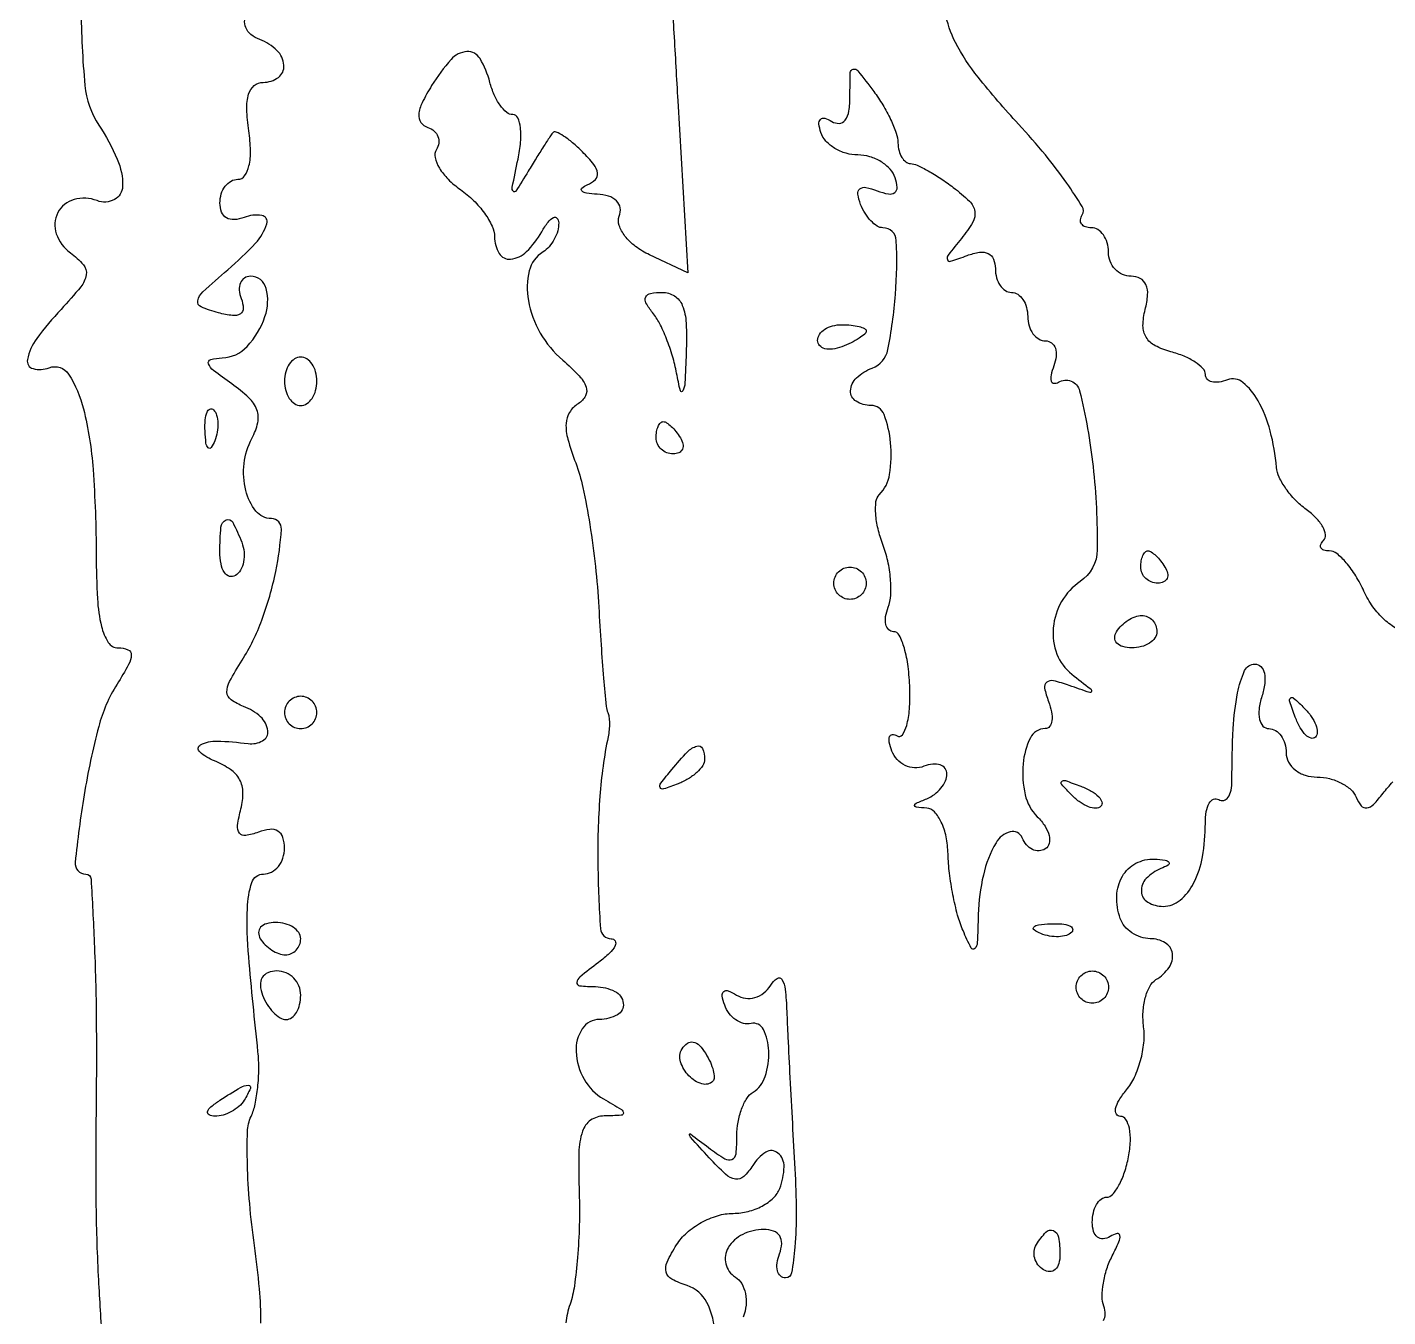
# Model space of a CAD drawing. Extents: x 254 to 922, y 86 to 1093.
# Drawn here: x 294.1 to 378.3, y 307.6 to 387.4 of the extents above; entities that cross this region are included whole.
import ezdxf

# ---------------------------------------------------------------- set-up
doc = ezdxf.new("R2010")
doc.units = 0

msp = doc.modelspace()

# ---------------------------------------------------------------- linework, layer by layer
for points in [[(333.882856, 390.886491, 0.000298), (334.099904, 387.058522, 0.000225), (334.342773, 382.852948), (334.96244, 372.205896), (332.596781, 373.322308, -0.050023), (331.727992, 373.844147, -0.066682), (331.070391, 374.486962, -0.083272), (330.712481, 375.146118, -0.176212), (330.72255, 375.71936, 0.13359), (330.774238, 376.230403, 0.156966), (330.552003, 376.661266, 0.121269), (330.060536, 376.957101, 0.064589), (329.356989, 377.078947, -0.023839), (328.696846, 377.138625, -0.155704), (328.40034, 377.280668, -0.451673), (328.406336, 377.460267, -0.076391), (328.741071, 377.659305, 0.097345), (329.239871, 377.984707, 0.240359), (329.376215, 378.386819, 0.134131), (329.143526, 378.919955, 0.026806), (328.443452, 379.699405, 0.020667), (327.831607, 380.262659, 0.03436), (327.267187, 380.677697, 0.038941), (326.810868, 380.919637, 0.334156), (326.59986, 380.869048, 0.027602), (326.421009, 380.626467, 0.002754), (326.02891, 380.020908, 0.003458), (325.570243, 379.29287, 0.002741), (325.084359, 378.5, -0.004477), (324.322999, 377.267229, -0.508579), (324.159144, 377.256134, -0.227797), (324.095748, 377.504953, -0.002537), (324.455932, 379.25, 0.029914), (324.613965, 380.304143, 0.051277), (324.602005, 381.192187, 0.072949), (324.43919, 381.800374, 0.299389), (324.135683, 382, -0.179024), (323.752215, 382.141846, -0.060824), (323.344714, 382.5875, -0.051194), (322.976888, 383.23455, -0.039729), (322.710251, 384, 0.068404), (322.103662, 385.465784, 0.281744), (321.293357, 385.900676, 0.201971), (320.305771, 385.417201, 0.0397), (319.104306, 383.795413, 0.024767), (318.516274, 382.740992, 0.092466), (318.311125, 382.013315, 0.179576), (318.44368, 381.524833, 0.158482), (318.86999, 381.210003, -0.098665), (319.25855, 380.988331, -0.122915), (319.49631, 380.64891, -0.125518), (319.543873, 380.243268, -0.10553), (319.397822, 379.834673, 0.199203), (319.31863, 379.344935, 0.077842), (319.583078, 378.698496, 0.060878), (320.129732, 378.00178, 0.043249), (320.891591, 377.363379, -0.041712), (321.698277, 376.691618, -0.041941), (322.380655, 375.89643, -0.045359), (322.851385, 375.101623, -0.111471), (323, 374.443296, 0.136171), (323.286624, 373.410374, 0.291374), (323.997183, 373.056208, 0.172175), (324.976831, 373.524201, 0.064268), (325.919901, 374.75, -0.028024), (326.315806, 375.34976, -0.110943), (326.648701, 375.636086, -0.357114), (326.863622, 375.593269, -0.167188), (326.969591, 375.309017, -0.074857), (326.907144, 374.807619, -0.054722), (326.697317, 374.286338, -0.054872), (326.380319, 373.824617, -0.076635), (326, 373.5, 0.197088), (325.146753, 372.324905, 0.105123), (325.093143, 370.500177, 0.086348), (325.833572, 368.486622, 0.083116), (327.217923, 366.810996, -0.023511), (328.2375, 365.839093, -0.105469), (328.66758, 365.140998, -0.210492), (328.627271, 364.589294, -0.133119), (328.179169, 364.110732, 0.114531), (327.640323, 363.57592, 0.130324), (327.424591, 362.883181, 0.079502), (327.538305, 361.906901, 0.022178), (328.022335, 360.441255, -0.038598), (328.468308, 358.925571, -0.012544), (328.89559, 356.628593, -0.012421), (329.244148, 354.042809, -0.01367), (329.450657, 351.524223, 0.003108), (329.593122, 349.179601, 0.004579), (329.749871, 347.122741, 0.002202), (329.906601, 345.378637, 0.084001), (330.007989, 345, -0.076433), (330.081989, 344.739397, -0.027387), (330.108818, 344.353125, -0.026414), (330.092235, 343.91955, -0.028269), (330.02987, 343.5, 0.032939), (329.517779, 339.819182, 0.02182), (329.395088, 335.552794, 0.012967), (329.555798, 331.617474, 0.394796), (330.215926, 331, -0.266877), (330.463367, 330.8578, -0.258854), (330.469442, 330.568717, -0.082662), (330.110907, 330.097602, -0.026947), (329.44113, 329.531803, 0.007128), (328.279323, 328.626734, 0.194392), (328.09312, 328.294418, 0.423232), (328.257574, 328.088541, 0.019471), (329.25, 328.031803, -0.11134), (330.445805, 327.739248, -0.251793), (330.967844, 327.001412, -0.305843), (330.602932, 326.285145, -0.127176), (329.5, 326, 0.253204), (328.426727, 325.419254, 0.158713), (328.044965, 324.007104, 0.117418), (328.545535, 322.295589, 0.13203), (329.75, 321.080099, -0.005135), (330.850942, 320.423624, -0.251502), (330.975769, 320.210606, -0.409853), (330.844785, 320.067348, -0.008603), (329.789144, 320.030409, 0.147449), (328.948904, 319.760737, 0.164922), (328.442501, 319.08136, 0.073757), (328.220312, 317.758425, 0.013223), (328.238609, 315.25, -0.014879), (328.246475, 313.27536, -0.014149), (328.137953, 311.270228, -0.014251), (327.941392, 309.504543, -0.047614), (327.670817, 308.372054, 0.051987), (327.409132, 307.232899, 0.197096)], [(297.409268, 388.601705, 0.022989), (297.64512, 383.807071, 0.121827), (298.509052, 381.345841, -0.041943), (299.646306, 379.245193, -0.109413), (299.976292, 377.569241, -0.271384), (299.464782, 376.741565, -0.216711), (298.399075, 376.677102, 0.159539), (296.969347, 376.748643, 0.210568), (295.967723, 375.936201, 0.204017), (295.87349, 374.624697, 0.153346), (296.741189, 373.447297, -0.054597), (297.547762, 372.710147, -0.224523), (297.725578, 372.090685, -0.132216), (297.386751, 371.342219, -0.015507), (296.16914, 369.951176, 0.027522), (294.664381, 368.146402, 0.11022), (294.080992, 366.841468, 0.398849), (294.431942, 366.279416, 0.156254), (295.433078, 366.335946, -0.358214), (296.633486, 365.936092, -0.078985), (297.551595, 363.786576, -0.044026), (298.147717, 360.045775, -0.016641), (298.342439, 354.75, 0.012545), (298.419855, 352.040379, 0.044755), (298.667019, 350.325006, 0.084501), (299.085465, 349.338466, 0.255619), (299.704259, 349, -0.094376), (300.307147, 348.885181, -0.31668), (300.515922, 348.567237, -0.119047), (300.349808, 347.965448, -0.013745), (299.63145, 346.75, 0.076338), (298.496375, 344.130542, 0.023332), (297.594485, 339.896304, 0.015748), (297.041732, 335.723976, 0.443882), (297.696558, 335, -0.397819), (298.023503, 334.690962, -0.003096), (298.221603, 330.740625, -0.008821), (298.344604, 326.059909, -0.005295), (298.333715, 320.5, 0.005543), (298.325326, 314.762356, 0.010379), (298.466306, 310.123447, 0.004561), (298.693576, 306.356661, 0.394034)], [(378.854685, 350.180526, -0.057798), (378.089237, 350.734375, -0.051812), (377.371591, 351.543696, -0.048632), (376.818046, 352.5, 0.03104), (376.308095, 353.457013, 0.039402), (375.718017, 354.265625, 0.043774), (375.136401, 354.83428, 0.173366), (374.672818, 355, -0.069087), (374.334168, 355.047017, -0.201589), (374.153491, 355.191267, -0.23541), (374.145714, 355.402548, -0.09019), (374.31779, 355.651123, 0.234863), (374.43375, 355.996374, 0.093985), (374.270256, 356.481991, 0.066023), (373.855775, 357.034026, 0.040908), (373.241631, 357.565266, -0.042192), (372.572325, 358.147226, -0.038641), (371.988401, 358.849682, -0.040889), (371.566746, 359.561902, -0.092275), (371.400864, 360.164143, 0.042691), (371.011558, 362.431002, 0.063679), (370.261557, 364.294709, 0.091087), (369.323128, 365.428377, 0.272477), (368.368578, 365.587942, -0.05371), (367.844437, 365.44902, -0.096846), (367.40202, 365.467309, -0.145144), (367.111937, 365.634434, -0.192278), (367, 365.914753, 0.193624), (366.852678, 366.280924, 0.055463), (366.373701, 366.680248, 0.046977), (365.684119, 367.048293, 0.035164), (364.867919, 367.324289, -0.055639), (363.891409, 367.699608, -0.137267), (363.335136, 368.218799, -0.141314), (363.138281, 368.940558, -0.060392), (363.274299, 369.94092, 0.044862), (363.425202, 370.84098, 0.119402), (363.32132, 371.479693, 0.173151), (362.973323, 371.85943, 0.122123), (362.40638, 372, -0.10582), (361.86978, 372.114852, -0.099296), (361.413124, 372.440625, -0.096212), (361.107019, 372.927393, -0.092647), (361, 373.5, 0.06887), (360.920655, 374.073318, 0.085131), (360.688914, 374.559375, 0.099915), (360.344827, 374.884374, 0.140337), (359.940983, 375, -0.080104), (359.572887, 375.059353, -0.158328), (359.336915, 375.232774, -0.184072), (359.268592, 375.490753, -0.112572), (359.371711, 375.792423, 0.283539), (359.372233, 376.315424, 0.015037), (358.416066, 377.769612, 0.019942), (357.093415, 379.503718, 0.012821), (355.430728, 381.410515, -0.016181), (352.930933, 384.316503, -0.050731), (351.528228, 386.473143, -0.075328), (350.898701, 388.341964, -0.082977)], [(308.540619, 307.210811, 0.023331), (308.444937, 309.331928, 0.011592), (308.136231, 312.006455, -0.012539), (307.841545, 314.602665, -0.015496), (307.702965, 317.033146, -0.0139), (307.706677, 319.059409, -0.101396), (307.928627, 320, 0.05724), (308.177011, 320.750841, 0.024679), (308.340793, 321.79375, 0.024029), (308.40736, 322.932826, 0.029247), (308.355932, 324, -0.004712), (307.782957, 329.875845, -0.029728), (307.697718, 332.882394, -0.071448), (307.977755, 334.477883, -0.3243), (308.698083, 335, 0.122656), (309.194621, 335.123668, 0.100765), (309.617562, 335.472053, 0.091092), (309.901713, 335.993149, 0.079553), (310, 336.606989, 0.076571), (309.897894, 337.269818, 0.181682), (309.594637, 337.656446, 0.166912), (309.090486, 337.766776, 0.062852), (308.379482, 337.592127, -0.050251), (307.596766, 337.378879, -0.28175), (307.211397, 337.534452, -0.198728), (307.091208, 338.014146, -0.02724), (307.301804, 339.046097, 0.066038), (307.427656, 340.056702, 0.124755), (307.220831, 340.846179, 0.117141), (306.650228, 341.474031, 0.054238), (305.672322, 341.997573, -0.080915), (304.750388, 342.556051, -0.532491), (304.80115, 342.999659, -0.128457), (305.822575, 343.231016, -0.024095), (307.75, 343.074646, 0.160912), (308.645387, 343.246806, 0.30522), (308.963344, 343.873873, 0.180634), (308.516406, 344.731068, 0.091846), (307.465146, 345.375001, -0.060862), (306.689837, 345.786533, -0.235963), (306.437623, 346.25064, -0.134055), (306.596274, 346.921641, -0.016492), (307.366985, 348.23199, 0.053058), (308.594848, 350.718751, 0.037022), (309.455995, 353.729145, 0.0356), (309.806479, 356.340102, 0.432572), (309.186444, 357, -0.229247), (308.224004, 357.465751, -0.108241), (307.604273, 358.736537, -0.087563), (307.49801, 360.409933, -0.09532), (307.981382, 361.965213, 0.067653), (308.343671, 362.938636, 0.145214), (308.290373, 363.730373, 0.116413), (307.791939, 364.478981, 0.035587), (306.727796, 365.340319, -0.011521), (305.60399, 366.163766, -0.142565), (305.294056, 366.58691, -0.443237), (305.430838, 366.846169, -0.054799), (306.143011, 366.947548, 0.201071), (307.681893, 367.651009, 0.103302), (308.789821, 369.502213, 0.146882), (308.862707, 371.246736, 0.342769), (307.893011, 372, 0.143983), (307.51492, 371.888818, 0.152635), (307.267526, 371.592623, 0.119364), (307.197192, 371.14347, 0.071153), (307.318193, 370.613185, -0.079776), (307.444204, 370.013732, -0.271529), (307.266266, 369.673852, -0.171193), (306.786853, 369.567084, -0.033966), (305.909997, 369.733787, -0.035288), (304.832542, 370.098424, -0.361089), (304.630136, 370.486372, -0.155349), (304.944591, 371.035084, -0.00808), (306.484815, 372.402439, 0.026501), (308.198263, 374.040289, 0.113221), (308.908094, 375.253222, 0.463693), (308.585478, 375.762845, 0.126791), (307.5, 375.638374, -0.075244), (306.885039, 375.503306, -0.151899), (306.407358, 375.617923, -0.166113), (306.106211, 375.972145, -0.094119), (306, 376.531385, -0.074216), (306.083754, 377.092533, -0.08833), (306.32709, 377.568594, -0.100636), (306.688865, 377.886839, -0.13096), (307.113499, 378, 0.244511), (307.531443, 378.217379, 0.09802), (307.79986, 378.824696, 0.061942), (307.892466, 379.776249, 0.029763), (307.786692, 381, -0.02709), (307.66262, 382.351274, -0.081358), (307.77774, 383.267697, -0.14566), (308.122179, 383.797332, -0.178073), (308.673193, 384, 0.159432), (309.616072, 384.308492, 0.258884), (309.959692, 385.054298, 0.183102), (309.530532, 385.972816, 0.101625), (308.474477, 386.648168, -0.075885), (307.922519, 386.962652, -0.124681), (307.597575, 387.387139, -0.14233), (307.537732, 387.873194, -0.112339)], [(360.698312, 307.367188, 0.129329), (360.802729, 307.772679, 0.084975), (360.718461, 308.25, -0.088303), (360.61456, 308.862125, -0.039017), (360.685279, 309.682324, -0.037033), (360.898857, 310.562572, -0.041032), (361.234896, 311.370677, 0.014363), (361.648931, 312.233566, 0.133696), (361.711249, 312.638124, 0.462755), (361.537813, 312.7545, 0.06955), (361.099768, 312.56166, -0.11678), (360.674568, 312.42025, -0.193105), (360.317362, 312.527995, -0.154465), (360.079524, 312.883351, -0.070946), (360, 313.440983, -0.054713), (360.065457, 314.03738, -0.074363), (360.259505, 314.542039, -0.093924), (360.546353, 314.880641, -0.171826), (360.883423, 315, 0.21734), (361.256048, 315.170003, 0.054081), (361.647725, 315.734375, 0.045349), (361.997121, 316.542685, 0.032131), (362.244751, 317.5, 0.036385), (362.356515, 318.457943, 0.06084), (362.293288, 319.265625, 0.088334), (362.078295, 319.810432, 0.260334), (361.738883, 320, -0.273308), (361.490473, 320.146747, -0.184403), (361.443673, 320.481464, -0.082874), (361.661306, 321.00917, -0.034061), (362.115381, 321.639025, 0.065515), (362.614688, 322.432114, 0.041307), (362.988864, 323.462066, 0.040911), (363.192579, 324.555925, 0.058228), (363.178776, 325.543514, -0.046001), (363.14365, 326.458663, -0.05048), (363.280204, 327.335765, -0.056701), (363.556088, 328.050014, -0.134639), (363.940951, 328.463506, 0.101369), (364.750061, 329.225813, 0.190555), (364.957321, 330.085664, 0.228199), (364.517058, 330.744948, 0.134121), (363.583333, 331, -0.080979), (363.009192, 331.093601, -0.067685), (362.45473, 331.367188, -0.069), (362.003358, 331.772203, -0.091774), (361.730641, 332.25, -0.0917), (361.516318, 333.642305, -0.124346), (361.863551, 334.860951, -0.141356), (362.701141, 335.664961, -0.133817), (363.856989, 335.921053, -0.018903), (364.52067, 335.863959, -0.216883), (364.738573, 335.730132, -0.432325), (364.699755, 335.559142, -0.036995), (364.25, 335.337719, 0.105712), (363.334605, 334.71927, 0.20977), (363.038089, 333.913082, 0.250727), (363.442945, 333.256324, 0.132529), (364.393011, 333, 0.175669), (365.434683, 333.377633, 0.101823), (366.27385, 334.431919, 0.074105), (366.820227, 336.073047, 0.043389), (367, 338.140804, -0.040474), (367.058586, 338.863377, -0.087655), (367.242067, 339.387617, -0.164375), (367.512718, 339.631503, -0.245026), (367.824059, 339.608738, 0.203189), (368.135441, 339.560831, 0.181604), (368.405363, 339.748504, 0.104029), (368.587739, 340.183939, 0.047712), (368.645778, 340.799721, -0.0127), (368.722744, 344.003121, -0.036394), (368.993906, 346.211514, -0.056535), (369.43162, 347.588009, -0.295683), (370.067388, 348, -0.20676), (370.433385, 347.841894, -0.136392), (370.649865, 347.430242, -0.086344), (370.676008, 346.789261, -0.043987), (370.5, 346, 0.043987), (370.323992, 345.210739, 0.086344), (370.350135, 344.569758, 0.136392), (370.566615, 344.158106, 0.20676), (370.932612, 344, -0.13928), (371.339648, 343.884373, -0.100025), (371.686455, 343.559375, -0.085494), (371.919994, 343.073298, -0.069441), (372, 342.5, 0.12694), (372.14761, 341.92795, 0.100762), (372.563021, 341.440625, 0.089679), (373.184424, 341.113024, 0.076722), (373.916667, 341, -0.060186), (374.687358, 340.906893, -0.058988), (375.419303, 340.632813, -0.064235), (376.004965, 340.228323, -0.113639), (376.340536, 339.75, 0.072858), (376.645793, 339.230109, 0.267026), (376.988089, 339.096344, 0.164504), (377.408215, 339.312628, 0.028345), (378.002158, 340, -0.026117), (378.601213, 340.699558, -0.50224)], [(336.654276, 306.504267, 0.106367), (336.145403, 308.478664, 0.202523), (334.920199, 309.525328, -0.043752), (333.973751, 309.919668, -0.212306), (333.620965, 310.364807, -0.175574), (333.6805, 310.984136, -0.02871), (334.268597, 312.058485, -0.073986), (334.901883, 312.801332, -0.052821), (335.797856, 313.42968, -0.052813), (336.805785, 313.856451, -0.073884), (337.771932, 314, 0.062277), (338.692007, 314.115046, 0.06074), (339.563781, 314.453294, 0.065979), (340.258711, 314.952793, 0.112827), (340.654923, 315.543128, 0.083791), (340.923692, 316.874366, 0.227911), (340.544892, 317.731469, 0.327632), (339.792384, 317.7867, 0.114778), (338.981791, 316.97104, -0.060828), (338.422824, 316.273035, -0.241589), (337.91431, 316.115753, -0.144943), (337.304949, 316.419188, -0.01953), (336.286164, 317.445232, -0.000943), (335.126945, 318.712476, -0.172032), (335.058511, 318.875111, -0.636412), (335.127322, 318.912242, -0.001674), (336.25, 318.072787, 0.01945), (337.254557, 317.375909, 0.247485), (337.697621, 317.339325, 0.275465), (337.947219, 317.681397, 0.023195), (338, 318.818538, -0.04423), (338.074023, 319.653704, -0.045068), (338.29375, 320.457382, -0.049165), (338.616228, 321.116182, -0.116464), (339, 321.5, 0.179548), (339.753238, 322.466714, 0.0842), (339.975478, 324.059903, 0.108392), (339.644255, 325.382742, 0.344812), (338.875, 325.75, -0.12079), (338.40714, 325.760176, -0.087195), (337.932204, 325.981514, -0.079216), (337.522688, 326.37715, -0.074144), (337.245268, 326.889196, -0.040725), (337.08846, 327.462263, -0.270165), (337.184036, 327.730703, -0.278157), (337.46112, 327.77497, -0.042374), (337.982071, 327.51108, 0.105478), (338.532386, 327.314308, 0.103982), (339.118109, 327.357731, 0.098111), (339.663427, 327.639426, 0.083638), (340.096491, 328.121885, -0.100811), (340.493618, 328.535096, -0.430676), (340.792084, 328.471781, -0.113249), (340.993647, 327.869373, -0.014511), (341.087361, 326.5, 0.002373), (341.157555, 324.907698, 0.00065), (341.283376, 322.398438, 0.000657), (341.433445, 319.554294, 0.000685), (341.588962, 316.75, -0.012252), (341.675286, 314.07562, -0.023053), (341.592485, 311.916761, -0.020847), (341.389255, 310.313929, -0.365875), (341.017673, 310, -0.187526), (340.702354, 310.122571, -0.146441), (340.512356, 310.440625, -0.098839), (340.487778, 310.925591, -0.055057), (340.638374, 311.5, 0.076598), (340.773868, 312.124933, 0.16029), (340.648694, 312.600709, 0.166527), (340.270586, 312.897587, 0.084099), (339.666006, 313, 0.114063), (338.368161, 312.700024, 0.145332), (337.467643, 311.872913, 0.196273), (337.315063, 310.874174, 0.197822), (337.905754, 310.058247, -0.124976), (338.299423, 309.651093, -0.081493), (338.529217, 309.035503, -0.072948), (338.564823, 308.309554, -0.067547), (338.393644, 307.583436, 0.048314)]]:
    msp.add_lwpolyline(points, format="xyb")
for points in [[(347.968197, 380.25, 0.057574), (348.036123, 379.769581, 0.073182), (348.21097, 379.357845, 0.088911), (348.461256, 379.075364, 0.157796), (348.75, 378.968197, -0.097952), (349.154415, 378.870232, -0.018356), (349.837338, 378.523634, -0.019011), (350.61658, 378.051891, -0.016384), (351.398385, 377.499452, -0.030341), (352.398587, 376.642211, -0.162508), (352.725275, 376.013706, -0.175282), (352.596283, 375.342584, -0.036549), (351.898385, 374.344025, 0.006639), (351.080965, 373.311792, 0.248973), (351.032553, 373.027159, 0.412493), (351.232504, 372.925895, 0.011225), (352.25, 373.281384, -0.051103), (353.022683, 373.484001, -0.148357), (353.563744, 373.407625, -0.192179), (353.88622, 373.065795, -0.094415), (354, 372.468615, 0.066306), (354.074778, 371.907207, 0.083434), (354.29375, 371.431406, 0.099317), (354.618655, 371.113181, 0.145266), (355, 371, -0.148195), (355.381354, 370.884432, -0.098894), (355.70625, 370.559375, -0.082425), (355.925306, 370.073457, -0.064853), (356, 369.5, 0.072144), (356.08314, 368.926792, 0.087143), (356.325178, 368.440625, 0.100435), (356.684847, 368.115611, 0.134459), (357.106989, 368, -0.164546), (357.479041, 367.874153, -0.151163), (357.713861, 367.544118, -0.10915), (357.764706, 367.041968, -0.062551), (357.618443, 366.448062, 0.035415), (357.447138, 365.885538, 0.126129), (357.456897, 365.512108, 0.313112), (357.625586, 365.373773, 0.159723), (357.904781, 365.441151, -0.508213), (359.213595, 364.908019, -0.033742), (360.047505, 360.222406, -0.029031), (360.308296, 355.075483, -0.247404), (359.250711, 353.104537, 0.11394), (358.102765, 351.873919, 0.108839), (357.586138, 350.243906, 0.114432), (357.812257, 348.612967, 0.136804), (358.732629, 347.370491, -0.001994), (359.900243, 346.454335, -0.287907), (359.955862, 346.297527, -0.446075), (359.842362, 346.233767, -0.002657), (358.576391, 346.671155, 0.025599), (357.602371, 346.958408, 0.228109), (357.177645, 346.866573, 0.289153), (357.046276, 346.502574, 0.03747), (357.295006, 345.673609, -0.043144), (357.479583, 345.032144, -0.079824), (357.498307, 344.491623, -0.12876), (357.356171, 344.136581, -0.237809), (357.085247, 344, 0.286105), (356.166842, 343.427627, 0.09196), (355.714915, 341.811973, 0.078686), (355.844069, 339.907359, 0.141085), (356.59669, 338.546167, -0.051349), (357.072791, 337.960763, -0.084089), (357.328368, 337.376568, -0.120006), (357.331179, 336.887417, -0.198574), (357.093081, 336.557527, -0.129992), (356.701978, 336.438667, -0.121471), (356.292134, 336.523991, -0.105672), (355.925708, 336.806953, -0.079544), (355.661541, 337.243769, 0.377872), (354.918965, 337.61452, 0.200428), (354.041457, 336.940321, 0.073542), (353.257591, 334.938635, 0.049516), (352.945028, 332.5, -0.004921), (352.877803, 330.748699, -0.179113), (352.722574, 330.384269, -0.522191), (352.499884, 330.417659, -0.013406), (352, 331.5, -0.035492), (351.665091, 332.462347, -0.017667), (351.372382, 333.720313, -0.017442), (351.15983, 335.050899, -0.024498), (351.070285, 336.25, 0.043174), (350.951411, 337.308388, 0.0597), (350.653459, 338.215378, 0.075348), (350.233619, 338.84641, 0.194975), (349.75, 339.078947, -0.011437), (349.096611, 339.135242, -0.382689), (349, 339.242982, -0.295955), (349.090194, 339.382013, -0.009076), (349.75, 339.662281, 0.064804), (350.227939, 339.931477, 0.060767), (350.632813, 340.319202, 0.065111), (350.907318, 340.761349, 0.106796), (351, 341.190322, 0.162146), (350.885203, 341.535009, 0.151485), (350.583685, 341.753524, 0.110294), (350.125073, 341.802663, 0.063447), (349.582759, 341.670131, -0.104186), (348.998271, 341.576536, -0.099014), (348.414012, 341.723373, -0.096652), (347.920218, 342.088203, -0.094119), (347.594213, 342.61508, -0.03737), (347.432691, 343.153007, -0.136771), (347.452022, 343.505054, -0.316211), (347.626235, 343.632493, -0.144138), (347.912415, 343.55413, 0.396132), (348.243074, 343.62142, 0.088673), (348.511504, 344.193354, 0.048924), (348.677957, 345.198169, 0.023688), (348.702772, 346.502193, 0.024504), (348.598907, 347.842547, 0.038577), (348.365788, 348.972519, 0.045091), (348.052688, 349.778124, 0.284847), (347.694823, 350, -0.199403), (347.397419, 350.123518, -0.143027), (347.223045, 350.443176, -0.093942), (347.209426, 350.930795, -0.051795), (347.364959, 351.508684, 0.078784), (347.523571, 352.255906, 0.034059), (347.507077, 353.275812, 0.032632), (347.340668, 354.380584, 0.037161), (347.035792, 355.405861, -0.032259), (346.73862, 356.370551, -0.040587), (346.596002, 357.294189, -0.045384), (346.610198, 358.055871, -0.170708), (346.813844, 358.480158, 0.158628), (347.453402, 359.736036, 0.062543), (347.515168, 361.698372, 0.068041), (347.10832, 363.44124, 0.31087), (346.296466, 364, -0.139282), (345.383801, 364.259265, -0.269702), (345.038173, 364.906689, -0.199079), (345.405085, 365.707725, -0.095752), (346.381053, 366.315982, 0.257174), (347.345214, 367.458471, 0.03033), (347.815462, 370.872726, 0.03075), (347.864785, 374.216999, 0.400591), (347.044309, 375, -0.142727), (346.685914, 375.104433, -0.060178), (346.294544, 375.425665, -0.052785), (345.932142, 375.894718, -0.04652), (345.657916, 376.449072, -0.052202), (345.488475, 377.080682, -0.267041), (345.612901, 377.407165, -0.22661), (345.982753, 377.497315, -0.039971), (346.687377, 377.289723, 0.043319), (347.376407, 377.091721, 0.207142), (347.767142, 377.177158, 0.259444), (347.917974, 377.498104, 0.063872), (347.800362, 378.09065, 0.104771), (347.482832, 378.629755, 0.069993), (346.928485, 379.087249, 0.065984), (346.231479, 379.397205, 0.071205), (345.495832, 379.504241, -0.070045), (344.760994, 379.609428, -0.06573), (344.066377, 379.914067, -0.070071), (343.515507, 380.363642, -0.106561), (343.202188, 380.893437, -0.047559), (343.079681, 381.424532, -0.229739), (343.174418, 381.710427, -0.281381), (343.435639, 381.777293, -0.063985), (343.870268, 381.580179, 0.153023), (344.336823, 381.461105, 0.225655), (344.702057, 381.659535, 0.120508), (344.931604, 382.218956, 0.037398), (345, 383.132113, -0.007088), (345.020913, 384.607209, -0.34672), (345.197455, 384.818582, -0.284399), (345.481339, 384.71601, -0.005587), (346.468197, 383.44113, -0.026636), (347.032472, 382.606158, -0.025414), (347.514453, 381.703019, -0.02629), (347.856822, 380.862562, -0.077361)], [(334.863818, 367.25, -0.004016), (334.7815, 365.39436, -0.098424), (334.655323, 364.89727, -0.705225), (334.500627, 364.913174, -0.01452), (334.268, 366, 0.026688), (334.016679, 367.048821, 0.022202), (333.64181, 368.132813, 0.022773), (333.208314, 369.096065, 0.054849), (332.781737, 369.75, -0.042376), (332.371436, 370.346027, -0.245509), (332.357868, 370.715581, -0.24421), (332.653745, 370.939089, -0.042002), (333.377555, 371, -0.142375), (334.136558, 370.779401, -0.158239), (334.621615, 370.193152, -0.083304), (334.855864, 369.100134, -0.020302)], [(346, 368.606989, -0.222225), (345.912889, 368.420671, -0.030693), (345.559375, 368.160341, -0.030395), (345.074558, 367.887494, -0.02136), (344.5, 367.638374, -0.055937), (343.925634, 367.488865, -0.100118), (343.440625, 367.516384, -0.147206), (343.122486, 367.710807, -0.184534), (343, 368.031385, -0.152681), (343.115494, 368.400789, -0.098158), (343.440625, 368.715469, -0.08088), (343.926468, 368.92777, -0.062722), (344.5, 369, -0.024748), (345.074824, 368.971531, -0.039339), (345.559375, 368.884553, -0.046727), (345.903916, 368.758929, -0.289661)], [(310, 365.5, 0.064853), (310.074694, 364.926543, 0.082425), (310.29375, 364.440625, 0.098894), (310.618646, 364.115568, 0.148195), (311, 364, 0.148195), (311.381354, 364.115568, 0.098894), (311.70625, 364.440625, 0.082425), (311.925306, 364.926543, 0.064853), (312, 365.5, 0.064853), (311.925306, 366.073457, 0.082425), (311.70625, 366.559375, 0.098894), (311.381354, 366.884432, 0.148195), (311, 367, 0.148195), (310.618646, 366.884432, 0.098894), (310.29375, 366.559375, 0.082425), (310.074694, 366.073457, 0.064853)], [(305.683114, 361.8125, -0.054073), (305.461564, 361.395823, -0.470617), (305.279315, 361.37858, -0.168741), (305.137993, 361.670344, -0.018894), (305.078947, 362.416667, -0.028489), (305.089945, 363.112848, -0.077125), (305.200665, 363.592839, -0.208169), (305.385309, 363.77538, -0.296942), (305.604167, 363.729167, -0.126455), (305.797407, 363.402231, -0.060344), (305.876576, 362.916927, -0.05415), (305.839148, 362.359369, -0.051402)], [(334.5, 362, -0.082592), (334.656512, 361.6179, -0.161196), (334.6254, 361.29375, -0.182303), (334.413961, 361.078288, -0.108972), (334.059017, 361, -0.093332), (333.654762, 361.076123, -0.09642), (333.311086, 361.29375, -0.099167), (333.081062, 361.618444, -0.105053), (333, 362, -0.042167), (333.032345, 362.382849, -0.061769), (333.129539, 362.70625, -0.081139), (333.272352, 362.92554, -0.210953), (333.440983, 363, -0.151918), (333.65171, 362.934461, -0.038439), (333.933975, 362.70625, -0.035638), (334.231006, 362.382774, -0.029505)], [(307.349337, 355.532025, -0.066719), (307.493102, 354.926665, -0.072258), (307.466258, 354.321649, -0.081026), (307.279146, 353.809536, -0.126981), (306.956326, 353.473008, -0.214542), (306.594852, 353.42542, -0.177225), (306.280921, 353.660421, -0.099152), (306.068264, 354.193244, -0.045552), (306, 354.940983, -0.020503), (306.063011, 356.476999, -0.275668), (306.377209, 356.917133, -0.395517), (306.794126, 356.769457, -0.027681)], [(364.5, 354, -0.082592), (364.656512, 353.6179, -0.161196), (364.6254, 353.29375, -0.182303), (364.413961, 353.078288, -0.108972), (364.059017, 353, -0.093332), (363.654762, 353.076123, -0.09642), (363.311086, 353.29375, -0.099167), (363.081062, 353.618444, -0.105053), (363, 354, -0.042167), (363.032345, 354.382849, -0.061769), (363.129539, 354.70625, -0.081139), (363.272352, 354.92554, -0.210953), (363.440983, 355, -0.151918), (363.65171, 354.934461, -0.038439), (363.933975, 354.70625, -0.035638), (364.231006, 354.382774, -0.029505)], [(346, 353, -0.099038), (345.923658, 352.618362, -0.097945), (345.70625, 352.29375, -0.097945), (345.381638, 352.076342, -0.099038), (345, 352, -0.099038), (344.618362, 352.076342, -0.097945), (344.29375, 352.29375, -0.097945), (344.076342, 352.618362, -0.099038), (344, 353, -0.099038), (344.076342, 353.381638, -0.097945), (344.29375, 353.70625, -0.097945), (344.618362, 353.923658, -0.099038), (345, 354, -0.099038), (345.381638, 353.923658, -0.097945), (345.70625, 353.70625, -0.097945), (345.923658, 353.381638, -0.099038)], [(364, 350, -0.153634), (363.879982, 349.618621, -0.097988), (363.542039, 349.29375, -0.080552), (363.037096, 349.074545, -0.062283), (362.440983, 349, -0.066118), (361.889346, 349.073267, -0.138808), (361.521475, 349.29375, -0.191142), (361.392057, 349.620352, -0.139169), (361.5, 350, -0.06081), (361.806203, 350.382515, -0.051032), (362.2129, 350.70625, -0.053229), (362.653442, 350.926698, -0.089642), (363.059017, 351, -0.105429), (363.418051, 350.923444, -0.099231), (363.723586, 350.70625, -0.096318), (363.928382, 350.381732, -0.092995)], [(310, 345, 0.099038), (310.076342, 344.618362, 0.097945), (310.29375, 344.29375, 0.097945), (310.618362, 344.076342, 0.099038), (311, 344, 0.099038), (311.381638, 344.076342, 0.097945), (311.70625, 344.29375, 0.097945), (311.923658, 344.618362, 0.099038), (312, 345, 0.099038), (311.923658, 345.381638, 0.097945), (311.70625, 345.70625, 0.097945), (311.381638, 345.923658, 0.099038), (311, 346, 0.099038), (310.618362, 345.923658, 0.097945), (310.29375, 345.70625, 0.097945), (310.076342, 345.381638, 0.099038)], [(373.806872, 343.473539, -0.278911), (373.538684, 343.40751, -0.120343), (373.210949, 343.604915, -0.070189), (372.866277, 344.059266, -0.036269), (372.564293, 344.706872, -0.008399), (372.21821, 345.663782, -0.286372), (372.270328, 345.888819, -0.400052), (372.463552, 345.893514, -0.011214), (373.124088, 345.266667, -0.043285), (373.558688, 344.753423, -0.063152), (373.837219, 344.231185, -0.082976), (373.927901, 343.779789, -0.20742)], [(336, 342.106989, -0.148172), (335.882557, 341.719384, -0.058677), (335.517826, 341.291272, -0.05126), (334.986565, 340.891147, -0.0442), (334.358556, 340.584097, -0.012731), (333.458284, 340.264678, -0.389672), (333.258808, 340.355597, -0.27071), (333.292701, 340.617386, -0.008807), (333.981001, 341.477108, -0.017238), (334.946872, 342.562498, -0.127361), (335.530548, 342.925, -0.389178), (335.870501, 342.765008, -0.097466)], [(360.526461, 339.193128, -0.20742), (360.220211, 339.072099, -0.082976), (359.768815, 339.162781, -0.063152), (359.246577, 339.441312, -0.043285), (358.733333, 339.875912, -0.011214), (358.106486, 340.536448, -0.400052), (358.111181, 340.729672, -0.286372), (358.336218, 340.78179, -0.008399), (359.293128, 340.435707, -0.036269), (359.940734, 340.133723, -0.070189), (360.395085, 339.789051, -0.120343), (360.59249, 339.461316, -0.278911)], [(308.5, 331, 0.06081), (308.806203, 330.617485, 0.051032), (309.2129, 330.29375, 0.053229), (309.653442, 330.073302, 0.089642), (310.059017, 330, 0.105429), (310.418051, 330.076556, 0.099231), (310.723586, 330.29375, 0.096318), (310.928382, 330.618268, 0.092995), (311, 331, 0.153634), (310.879982, 331.381379, 0.097988), (310.542039, 331.70625, 0.080552), (310.037096, 331.925455, 0.062283), (309.440983, 332, 0.066118), (308.889346, 331.926733, 0.138808), (308.521475, 331.70625, 0.191142), (308.392057, 331.379648, 0.139169)], [(358.729167, 331.395833, -0.126455), (358.402231, 331.202593, -0.060344), (357.916927, 331.123424, -0.05415), (357.359369, 331.160852, -0.051402), (356.8125, 331.316886, -0.054073), (356.395823, 331.538436, -0.470617), (356.37858, 331.720685, -0.168741), (356.670344, 331.862007, -0.018894), (357.416667, 331.921053, -0.028489), (358.112848, 331.910055, -0.077125), (358.592839, 331.799335, -0.208169), (358.77538, 331.614691, -0.296942)], [(308.638374, 327.5, 0.048303), (308.924763, 326.926204, 0.053891), (309.307216, 326.440625, 0.061199), (309.723081, 326.108626, 0.13875), (310.106989, 326, 0.164455), (310.447641, 326.115158, 0.095748), (310.737678, 326.440625, 0.076852), (310.933678, 326.926285, 0.057609), (311, 327.5, 0.096899), (310.887999, 328.072505, 0.097416), (310.568594, 328.559375, 0.098432), (310.091819, 328.885371, 0.10122), (309.531385, 329, 0.094119), (308.972145, 328.893789, 0.166113), (308.617923, 328.592642, 0.151899), (308.503306, 328.114961, 0.075244)], [(361, 328, -0.099038), (360.923658, 327.618362, -0.097945), (360.70625, 327.29375, -0.097945), (360.381638, 327.076342, -0.099038), (360, 327, -0.099038), (359.618362, 327.076342, -0.097945), (359.29375, 327.29375, -0.097945), (359.076342, 327.618362, -0.099038), (359, 328, -0.099038), (359.076342, 328.381638, -0.097945), (359.29375, 328.70625, -0.097945), (359.618362, 328.923658, -0.099038), (360, 329, -0.099038), (360.381638, 328.923658, -0.097945), (360.70625, 328.70625, -0.097945), (360.923658, 328.381638, -0.099038)], [(336.512158, 322.178825, -0.27845), (335.835433, 322.0116, -0.127813), (335.033513, 322.508945, -0.112939), (334.512525, 323.385042, -0.219722), (334.608688, 324.175861, -0.099167), (334.937111, 324.527509, -0.207337), (335.296119, 324.605142, -0.154764), (335.677457, 324.395325, -0.051827), (336.070627, 323.885723, -0.031442), (336.357108, 323.349545, -0.043708), (336.538835, 322.836603, -0.051196), (336.603031, 322.414204, -0.211554)], [(307.5, 321, -0.075854), (307.175433, 320.618541, -0.054031), (306.713662, 320.298248, -0.053889), (306.192374, 320.083483, -0.074131), (305.690983, 320.015313, -0.102799), (305.327599, 320.095709, -0.37991), (305.239151, 320.292684, -0.147021), (305.445888, 320.597454, -0.027275), (306, 321, -0.008108), (307.281145, 321.798791, -0.136158), (307.758161, 321.931144, -0.541951), (307.886554, 321.734105, -0.034464)], [(358, 311.440983, -0.067432), (357.925389, 310.890269, -0.140899), (357.701458, 310.524436, -0.190788), (357.36964, 310.397824, -0.136093), (356.983688, 310.510081, -0.090427), (356.639411, 310.820631, -0.095498), (356.434921, 311.22714, -0.099685), (356.401101, 311.665803, -0.108373), (356.542705, 312.069098, -0.050477), (357.13314, 312.838655, -0.315493), (357.592818, 312.933879, -0.25701), (357.914842, 312.519563, -0.039415)]]:
    msp.add_lwpolyline(points, format="xyb", close=True)

doc.saveas('drawing.dxf')
